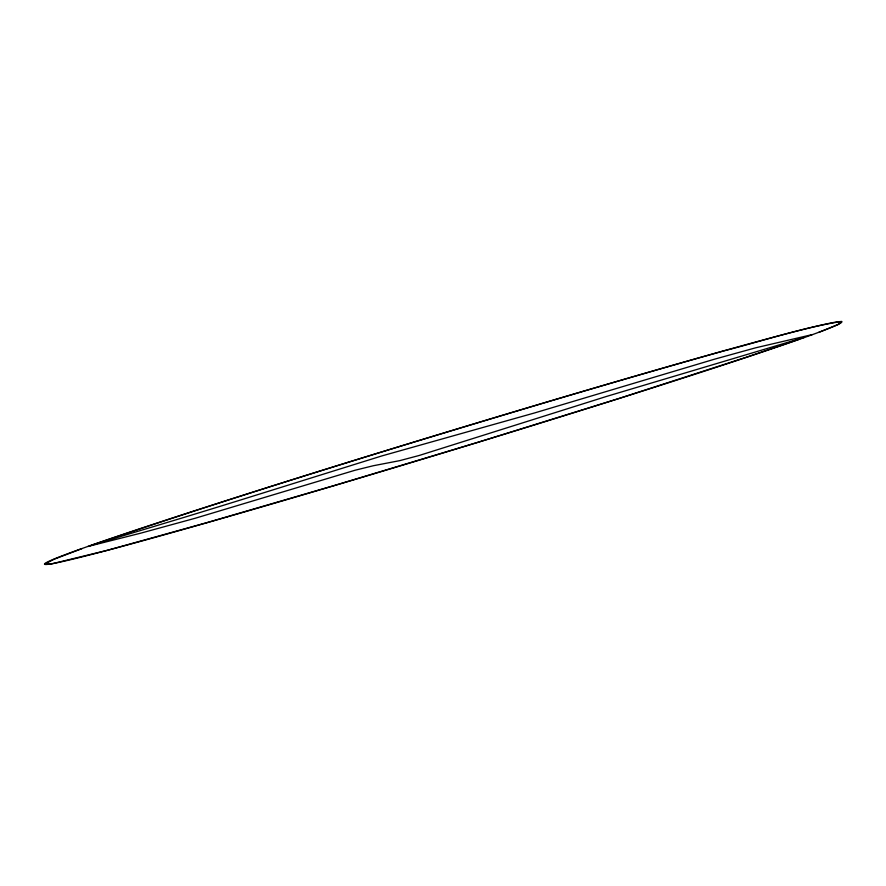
<?xml version="1.0" encoding="UTF-8"?>
<svg xmlns="http://www.w3.org/2000/svg" width="886" height="886" viewBox="0 0 886 886"><rect width="100%" height="100%" fill="white"/><g stroke="black" fill="none" stroke-linecap="round" stroke-linejoin="round"><path stroke-width="1.33" d="M818.83 332.361L838.444 324.354L841.7 321.419C801.775 327.765 763.234 340.822 724.128 350.812A440.918 10.001 -16.9 0 0 544.979 402.643C393.65 447.862 242.498 493.823 92.975 544.735M81.922 548.633L54.256 559.166L44.832 564.061L51.787 563.85L107.56 550.25L206.859 522.651L335.019 485.306L477.332 442.479L619.115 398.445L745.669 357.468L798.64 339.46M90.427 545.632L185.927 516.815A296.688 6.734 -16.9 0 0 241.878 499.593L381.777 455.947L534.812 412.876L714.57 359.173L755.692 347.799L812.218 334.609M804.167 337.444L606.6 396.407L419.144 455.493L399.652 460.665L373.272 465.748L355.065 470.245L195.23 518.244L140.486 533.228L87.991 546.452M227.193 516.926A416.785 9.458 -16.9 0 0 841.323 322.615A416.785 9.458 -16.9 0 0 260.451 489.736A416.785 9.458 -16.9 0 0 227.193 516.926"/></g></svg>
